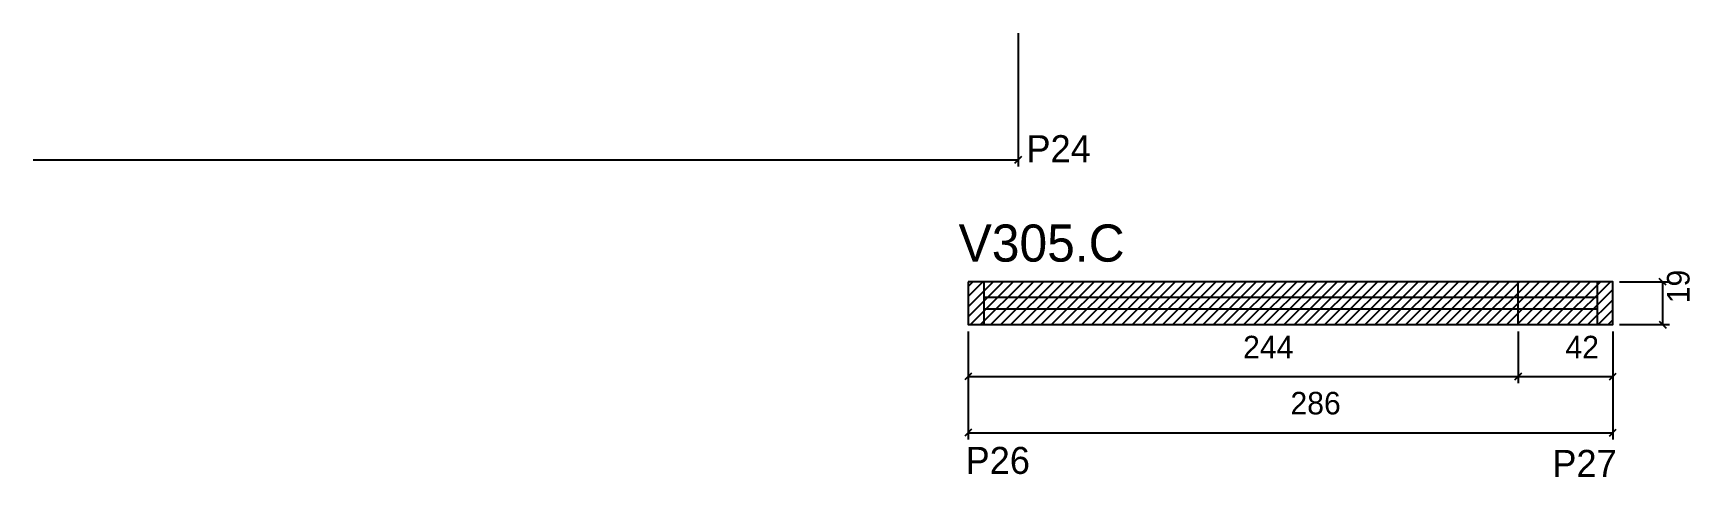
# Model space of a CAD drawing. Header units: metres. Extents: x 3890 to 4625, y 1225 to 1422.
import ezdxf

# ---------------------------------------------------------------- set-up
doc = ezdxf.new("R2010")
doc.units = ezdxf.units.M
for name, color, linetype in [('5', 7, 'Continuous'), ('COTA', 7, 'Continuous'), ('NOMENCLATURA', 7, 'Continuous'), ('Painéis', 7, 'Continuous'), ('REAPROVEITAMENTO', 7, 'Continuous'), ('SARR_2.2x7', 7, 'Continuous')]:
    doc.layers.add(name, color=color, linetype=linetype)

msp = doc.modelspace()

# ---------------------------------------------------------------- hatches: boundary and pattern name
at = {"layer": 'REAPROVEITAMENTO'}
h = msp.add_hatch(dxfattribs=at)
h.set_pattern_fill('ANSI31')
h.paths.add_polyline_path([(4590.75, 1292.92), (4590.75, 1311.92), (4304.75, 1311.92), (4304.75, 1292.92), (4590.75, 1292.92)])

# ---------------------------------------------------------------- linework, layer by layer
at = {"layer": 'COTA', "color": 4, "lineweight": 25}
for p, q in [((4327.03, 1422.42), (4327.03, 1363.19)), ((3890.03, 1366.19), (4327.03, 1366.19)), ((4593.75, 1311.92), (4615.87, 1311.92)), ((4612.87, 1292.92), (4612.87, 1311.92)), ((4304.75, 1289.92), (4304.75, 1241.93)), ((4590.75, 1289.92), (4590.75, 1241.93)), ((4593.75, 1292.92), (4615.87, 1292.92)), ((4304.75, 1244.93), (4590.75, 1244.93))]:
    msp.add_line(p, q, dxfattribs=at)
at = {"layer": 'COTA', "color": 0, "lineweight": 25}
for p, q in [((4325.53, 1364.69), (4328.53, 1367.69)), ((4614.37, 1310.42), (4611.37, 1313.42)), ((4611.37, 1294.42), (4614.37, 1291.42)), ((4306.25, 1246.43), (4303.25, 1243.43)), ((4589.25, 1243.43), (4592.25, 1246.43))]:
    msp.add_line(p, q, dxfattribs=at)
at = {"layer": 'Painéis', "color": 200, "lineweight": 25}
msp.add_line((4548.75, 1292.92), (4548.75, 1311.92), dxfattribs=at)
at = {"layer": 'Painéis', "color": 4, "lineweight": 25}
for p, q in [((4304.75, 1289.92), (4304.75, 1266.89)), ((4548.75, 1289.92), (4548.75, 1266.89)), ((4548.75, 1289.92), (4548.75, 1266.89)), ((4590.75, 1289.92), (4590.75, 1266.89)), ((4304.75, 1269.89), (4548.75, 1269.89)), ((4548.75, 1269.89), (4590.75, 1269.89))]:
    msp.add_line(p, q, dxfattribs=at)
at = {"layer": 'Painéis', "color": 0, "lineweight": 25}
for p, q in [((4306.25, 1271.39), (4303.25, 1268.39)), ((4547.25, 1268.39), (4550.25, 1271.39)), ((4550.25, 1271.39), (4547.25, 1268.39)), ((4589.25, 1268.39), (4592.25, 1271.39))]:
    msp.add_line(p, q, dxfattribs=at)
at = {"layer": 'Painéis', "color": 200, "lineweight": 25}
msp.add_lwpolyline([(4304.75, 1311.92), (4304.75, 1292.92), (4590.75, 1292.92), (4590.75, 1311.92), (4304.75, 1311.92)], dxfattribs=at)
at = {"layer": 'SARR_2.2x7', "color": 40, "lineweight": 25}
for p, q in [((4311.75, 1311.92), (4311.75, 1292.92)), ((4583.75, 1311.92), (4583.75, 1292.92)), ((4583.75, 1304.92), (4311.75, 1304.92)), ((4311.75, 1299.92), (4583.75, 1299.92))]:
    msp.add_line(p, q, dxfattribs=at)

# ---------------------------------------------------------------- texts
at = {"layer": '5', "color": 5, "lineweight": 25}
for s, p in [('P24', (4330.64, 1365.08)), ('P26', (4303.64, 1226.61)), ('P27', (4563.92, 1225.28))]:
    msp.add_text(s, height=12, rotation=359.99996, dxfattribs=at).set_placement(p)
at = {"layer": 'COTA', "color": 240, "lineweight": 25}
msp.add_text('19', height=10, rotation=90, dxfattribs=at).set_placement((4624.79, 1302.42))
msp.add_text('286', height=10, dxfattribs=at).set_placement((4447.75, 1253.05))
at = {"layer": 'NOMENCLATURA', "color": 7, "lineweight": 25}
msp.add_text('V305.C', height=16.5, dxfattribs=at).set_placement((4300.57, 1320.9))
at = {"layer": 'Painéis', "color": 240, "lineweight": 25}
for s, p in [('244', (4426.75, 1277.96)), ('42', (4569.75, 1277.96))]:
    msp.add_text(s, height=10, dxfattribs=at).set_placement(p)

doc.saveas('drawing.dxf')
